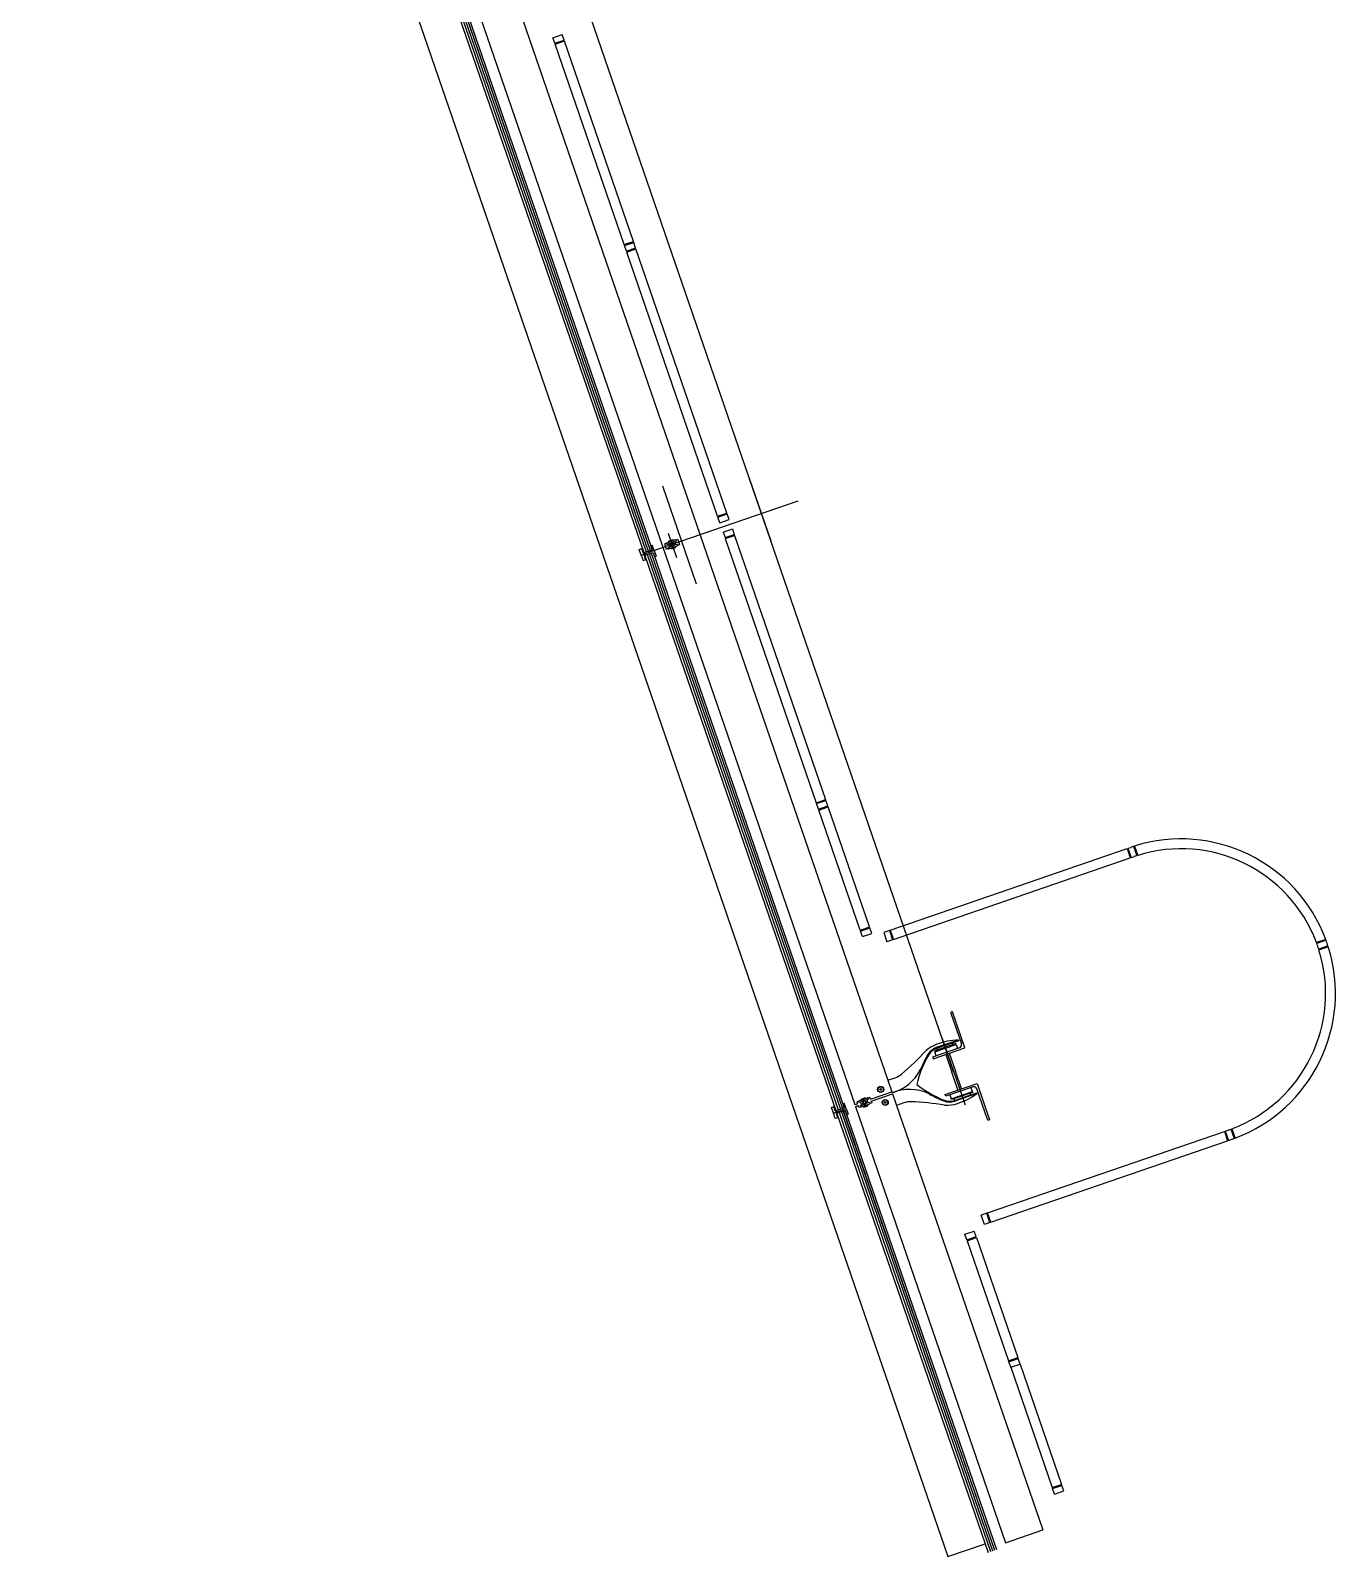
# Model space of a CAD drawing. Extents: x 809487 to 809680, y 818779 to 819225.
# Drawn here: x 809600.09 to 809606.72, y 818868.47 to 818876.23 of the extents above; entities that cross this region are included whole.
import ezdxf

# ---------------------------------------------------------------- set-up
doc = ezdxf.new("R2010")
doc.units = 0
for name, color, linetype in [('F-RC', 7, 'Continuous'), ('MAJ214__', 7, 'Continuous'), ('MAJ270__', 7, 'Continuous'), ('MAJ292__', 7, 'Continuous')]:
    doc.layers.add(name, color=color, linetype=linetype)

msp = doc.modelspace()

# ---------------------------------------------------------------- linework, layer by layer
at = {"layer": 'F-RC'}
for p, q in [((809602.7438, 818876.1903), (809602.791, 818876.2066)), ((809602.8008, 818876.1782), (809602.791, 818876.2066)), ((809602.7535, 818876.1619), (809602.7438, 818876.1903)), ((809602.7535, 818876.1619), (809602.8008, 818876.1782)), ((809602.7552, 818876.1572), (809602.8024, 818876.1735)), ((809603.106, 818875.1384), (809602.7552, 818876.1571)), ((809602.7571, 818876.1579), (809602.7554, 818876.1626)), ((809602.8005, 818876.1728), (809602.7989, 818876.1776)), ((809603.1533, 818875.1546), (809602.8025, 818876.1734)), ((809603.106, 818875.1384), (809603.1256, 818875.1451)), ((809603.1076, 818875.1336), (809603.1549, 818875.1499)), ((809603.1174, 818875.1053), (809603.1076, 818875.1336)), ((809603.1095, 818875.1343), (809603.1079, 818875.139)), ((809603.1174, 818875.1053), (809603.1647, 818875.1215)), ((809603.119, 818875.1005), (809603.1663, 818875.1168)), ((809603.1256, 818875.1451), (809603.1533, 818875.1546)), ((809603.153, 818875.1493), (809603.1514, 818875.154)), ((809603.1647, 818875.1215), (809603.1549, 818875.1499)), ((809603.1644, 818875.1162), (809603.1628, 818875.1209)), ((809603.6286, 818873.7742), (809603.1663, 818875.1168)), ((809603.5813, 818873.7579), (809603.119, 818875.1005)), ((809603.1209, 818875.1012), (809603.1193, 818875.1059)), ((809603.5813, 818873.7579), (809603.6286, 818873.7742)), ((809603.5829, 818873.7532), (809603.6302, 818873.7694)), ((809603.5927, 818873.7248), (809603.5829, 818873.7532)), ((809603.5848, 818873.7538), (809603.5832, 818873.7585)), ((809603.5927, 818873.7248), (809603.64, 818873.7411)), ((809603.6283, 818873.7688), (809603.6267, 818873.7735)), ((809603.64, 818873.7411), (809603.6302, 818873.7694)), ((809603.609, 818873.6775), (809603.6563, 818873.6938)), ((809603.609, 818873.6775), (809603.6188, 818873.6492)), ((809603.6188, 818873.6492), (809603.666, 818873.6654)), ((809603.6204, 818873.6444), (809603.6677, 818873.6607)), ((809603.6204, 818873.6444), (809604.0827, 818872.3018)), ((809603.6207, 818873.6498), (809603.6223, 818873.6451)), ((809603.6563, 818873.6938), (809603.666, 818873.6654)), ((809603.6641, 818873.6648), (809603.6658, 818873.6601)), ((809603.6677, 818873.6607), (809604.13, 818872.3181)), ((809604.0827, 818872.3018), (809604.1023, 818872.3086)), ((809604.0843, 818872.2971), (809604.1316, 818872.3134)), ((809604.0941, 818872.2687), (809604.0843, 818872.2971)), ((809604.0862, 818872.2977), (809604.0846, 818872.3025)), ((809604.0941, 818872.2687), (809604.1414, 818872.285)), ((809604.0957, 818872.264), (809604.143, 818872.2803)), ((809604.3057, 818871.6541), (809604.0957, 818872.264)), ((809604.0976, 818872.2646), (809604.096, 818872.2694)), ((809604.1023, 818872.3086), (809604.13, 818872.3181)), ((809604.1297, 818872.3127), (809604.1281, 818872.3174)), ((809604.1414, 818872.285), (809604.1316, 818872.3134)), ((809604.1411, 818872.2796), (809604.1395, 818872.2843)), ((809604.353, 818871.6704), (809604.143, 818872.2803)), ((809604.4588, 818871.654), (809605.6618, 818872.0682)), ((809604.4751, 818871.6067), (809605.6781, 818872.0209)), ((809605.6618, 818872.0682), (809605.6781, 818872.0209)), ((809605.6625, 818872.0663), (809605.6672, 818872.0679)), ((809605.6666, 818872.0698), (809605.6807, 818872.0747)), ((809605.6666, 818872.0698), (809605.6828, 818872.0225)), ((809605.6775, 818872.0228), (809605.6822, 818872.0244)), ((809605.6828, 818872.0225), (809605.697, 818872.0274)), ((809605.695, 818872.0794), (809605.7113, 818872.0322)), ((809605.6997, 818872.081), (809605.716, 818872.0337)), ((809604.3057, 818871.6541), (809604.3254, 818871.6609)), ((809604.3073, 818871.6494), (809604.3546, 818871.6657)), ((809604.3171, 818871.621), (809604.3073, 818871.6494)), ((809604.3092, 818871.65), (809604.3076, 818871.6548)), ((809604.3171, 818871.621), (809604.3644, 818871.6373)), ((809604.3254, 818871.6609), (809604.353, 818871.6704)), ((809604.3527, 818871.665), (809604.3511, 818871.6697)), ((809604.3644, 818871.6373), (809604.3546, 818871.6657)), ((809604.454, 818871.6523), (809604.4257, 818871.6426)), ((809604.4257, 818871.6426), (809604.442, 818871.5953)), ((809604.454, 818871.6523), (809604.4703, 818871.605)), ((809604.4594, 818871.6521), (809604.4547, 818871.6504)), ((809604.4588, 818871.654), (809604.4751, 818871.6067)), ((809604.4703, 818871.605), (809604.442, 818871.5953)), ((809604.4744, 818871.6086), (809604.4697, 818871.6069)), ((809606.6718, 818871.6069), (809606.6245, 818871.5906)), ((809606.6735, 818871.6022), (809606.6262, 818871.5859)), ((809606.6833, 818871.5738), (809606.636, 818871.5575)), ((809606.6848, 818871.569), (809606.6375, 818871.5528)), ((809604.9536, 818870.2168), (809606.1567, 818870.631)), ((809606.1567, 818870.631), (809606.173, 818870.5837)), ((809606.1573, 818870.6291), (809606.1621, 818870.6307)), ((809606.1614, 818870.6326), (809606.1756, 818870.6375)), ((809606.1614, 818870.6326), (809606.1777, 818870.5854)), ((809606.1897, 818870.6425), (809606.206, 818870.5953)), ((809606.1944, 818870.6443), (809606.2107, 818870.597)), ((809604.9699, 818870.1695), (809606.173, 818870.5837)), ((809606.1723, 818870.5856), (809606.1771, 818870.5872)), ((809606.1777, 818870.5854), (809606.1919, 818870.5902)), ((809604.9489, 818870.2151), (809604.9205, 818870.2054)), ((809604.9368, 818870.1581), (809604.9205, 818870.2054)), ((809604.9652, 818870.1679), (809604.9368, 818870.1581)), ((809604.9652, 818870.1679), (809604.9489, 818870.2151)), ((809604.9543, 818870.2149), (809604.9496, 818870.2132)), ((809604.9699, 818870.1695), (809604.9536, 818870.2168)), ((809604.9693, 818870.1714), (809604.9645, 818870.1697)), ((809604.838, 818870.1082), (809604.8853, 818870.1245)), ((809604.8478, 818870.0798), (809604.838, 818870.1082)), ((809604.8478, 818870.0798), (809604.8951, 818870.0961)), ((809604.8494, 818870.0751), (809604.8967, 818870.0914)), ((809604.8494, 818870.0751), (809605.0594, 818869.4652)), ((809604.8513, 818870.0758), (809604.8497, 818870.0805)), ((809604.8951, 818870.0961), (809604.8853, 818870.1245)), ((809604.8948, 818870.0907), (809604.8932, 818870.0955)), ((809604.8967, 818870.0914), (809605.1067, 818869.4815)), ((809605.0594, 818869.4652), (809605.079, 818869.472)), ((809605.061, 818869.4605), (809605.1083, 818869.4768)), ((809605.0708, 818869.4322), (809605.061, 818869.4605)), ((809605.0629, 818869.4612), (809605.0613, 818869.4659)), ((809605.079, 818869.472), (809605.1067, 818869.4815)), ((809605.1064, 818869.4761), (809605.1048, 818869.4809)), ((809605.1181, 818869.4484), (809605.1083, 818869.4768)), ((809605.0708, 818869.4322), (809605.1181, 818869.4484)), ((809605.0708, 818869.4322), (809605.2816, 818868.8202)), ((809605.1181, 818869.4484), (809605.3288, 818868.8365)), ((809605.2832, 818868.8155), (809605.3305, 818868.8318)), ((809605.3012, 818868.827), (809605.3288, 818868.8365)), ((809605.3286, 818868.8311), (809605.327, 818868.8359)), ((809605.3402, 818868.8034), (809605.3305, 818868.8318)), ((809605.2816, 818868.8202), (809605.3012, 818868.827)), ((809605.293, 818868.7871), (809605.2832, 818868.8155)), ((809605.2851, 818868.8162), (809605.2835, 818868.8209)), ((809605.293, 818868.7871), (809605.3402, 818868.8034))]:
    msp.add_line(p, q, dxfattribs=at)
for radius, start, end in [(0.785, 20.45992, 107.54008), (0.785, 107.90511, 109), (0.783, 107.53635, 107.90231), (0.735, 107.83062, 109), (0.737, 107.44497, 107.83379), (0.735, 20.55926, 107.44074), (0.735, 290.55926, 17.44074), (0.785, 290.45992, 17.54008), (0.735, 17.83062, 20.16938), (0.737, 20.16621, 20.55503), (0.737, 17.44497, 17.83379), (0.783, 20.09769, 20.46365), (0.785, 17.90511, 20.09489), (0.783, 17.53635, 17.90231), (0.735, 289, 290.16938), (0.737, 290.16621, 290.55503), (0.785, 289, 290.09489), (0.783, 290.09769, 290.46365)]:
    msp.add_arc((809605.9363, 818871.3325), radius, start, end, dxfattribs=at)
at = {"layer": 'MAJ214__'}
for p, q in [((809602.3279, 818876.4305), (809604.2781, 818870.7669)), ((809602.2457, 818876.3995), (809603.2176, 818873.5771)), ((809602.2571, 818876.4034), (809603.2289, 818873.581)), ((809602.2665, 818876.4067), (809603.2384, 818873.5843)), ((809602.2673, 818876.4069), (809603.2391, 818873.5845)), ((809603.3533, 818873.6385), (809603.3334, 818873.6316)), ((809603.3533, 818873.6385), (809603.3546, 818873.6379)), ((809603.3681, 818873.637), (809603.3785, 818873.6405)), ((809603.3785, 818873.6405), (809603.3882, 818873.6122)), ((809603.2224, 818873.5629), (809604.1943, 818870.7406)), ((809603.2338, 818873.5668), (809604.2056, 818870.7445)), ((809603.2433, 818873.5701), (809604.2151, 818870.7477)), ((809603.244, 818873.5703), (809604.2158, 818870.748)), ((809603.3227, 818873.6213), (809603.3123, 818873.6178)), ((809603.3221, 818873.5894), (809603.3123, 818873.6178)), ((809603.3325, 818873.593), (809603.3221, 818873.5894)), ((809603.3301, 818873.5988), (809603.3377, 818873.6014)), ((809603.3627, 818873.6285), (809603.332, 818873.6179)), ((809603.3328, 818873.6304), (809603.3546, 818873.6379)), ((809603.3334, 818873.6316), (809603.3328, 818873.6304)), ((809603.3338, 818873.6275), (809603.3328, 818873.6304)), ((809603.3336, 818873.592), (809603.3776, 818873.6072)), ((809603.3338, 818873.6275), (809603.3555, 818873.635)), ((809603.3357, 818873.6282), (809603.336, 818873.6272)), ((809603.3684, 818873.612), (809603.3377, 818873.6014)), ((809603.3668, 818873.6024), (809603.345, 818873.5949)), ((809603.346, 818873.5921), (809603.345, 818873.5949)), ((809603.3677, 818873.5996), (809603.346, 818873.5921)), ((809603.3473, 818873.5915), (809603.346, 818873.5921)), ((809603.3466, 818873.5965), (809603.3468, 818873.596)), ((809603.3474, 818873.5957), (809603.3468, 818873.596)), ((809603.3473, 818873.5915), (809603.3671, 818873.5983)), ((809603.3536, 818873.6344), (809603.354, 818873.6334)), ((809603.3555, 818873.635), (809603.3546, 818873.6379)), ((809603.3629, 818873.6286), (809603.3705, 818873.6312)), ((809603.3644, 818873.6016), (809603.3647, 818873.6022)), ((809603.3646, 818873.6027), (809603.3647, 818873.6022)), ((809603.3677, 818873.5996), (809603.3668, 818873.6024)), ((809603.3671, 818873.5983), (809603.3677, 818873.5996)), ((809603.3762, 818873.6146), (809603.3686, 818873.612)), ((809603.3882, 818873.6122), (809603.3778, 818873.6086)), ((809604.7212, 818871.1076), (809604.8386, 818870.7667)), ((809604.7782, 818871.0723), (809604.7753, 818871.0807)), ((809604.6949, 818871.053), (809604.6978, 818871.0446)), ((809604.7408, 818871.0216), (809604.7718, 818870.9316)), ((809604.7588, 818871.0278), (809604.7898, 818870.9378)), ((809604.8028, 818870.8416), (809604.7718, 818870.9316)), ((809604.8208, 818870.8478), (809604.7898, 818870.9378)), ((809604.2781, 818870.7669), (809604.2923, 818870.7718)), ((809604.2994, 818870.7848), (809604.289, 818870.7812)), ((809604.289, 818870.7812), (809604.2923, 818870.7718)), ((809604.2997, 818870.7862), (809604.3437, 818870.8014)), ((809604.3011, 818870.7788), (809604.3087, 818870.7814)), ((809604.3394, 818870.792), (809604.3087, 818870.7814)), ((809604.3313, 818870.8013), (809604.3095, 818870.7938)), ((809604.3101, 818870.7951), (809604.3095, 818870.7938)), ((809604.3095, 818870.7938), (809604.3105, 818870.791)), ((809604.3101, 818870.7951), (809604.33, 818870.8019)), ((809604.3103, 818870.7555), (809604.3543, 818870.7706)), ((809604.3322, 818870.7985), (809604.3105, 818870.791)), ((809604.3129, 818870.7918), (809604.3126, 818870.7912)), ((809604.3127, 818870.7907), (809604.3126, 818870.7912)), ((809604.3451, 818870.7754), (809604.3144, 818870.7648)), ((809604.3299, 818870.7977), (809604.3305, 818870.7973)), ((809604.33, 818870.8019), (809604.3313, 818870.8013)), ((809604.3307, 818870.7969), (809604.3305, 818870.7973)), ((809604.3313, 818870.8013), (809604.3322, 818870.7985)), ((809604.3472, 818870.7946), (809604.3396, 818870.792)), ((809604.3552, 818870.804), (809604.3448, 818870.8004)), ((809604.3529, 818870.7781), (809604.3453, 818870.7755)), ((809604.3649, 818870.7756), (809604.3545, 818870.772)), ((809604.3584, 818870.7945), (809604.3552, 818870.804)), ((809604.3584, 818870.7945), (809604.4672, 818870.832)), ((809604.3617, 818870.7851), (809604.4704, 818870.8225)), ((809604.3617, 818870.7851), (809604.3649, 818870.7756)), ((809604.786, 818870.7885), (809604.7831, 818870.797)), ((809604.8635, 818870.8247), (809604.8664, 818870.8162)), ((809604.1989, 818870.7264), (809604.9673, 818868.4949)), ((809604.2102, 818870.7303), (809604.9786, 818868.4988)), ((809604.2197, 818870.7335), (809604.9881, 818868.502)), ((809604.2204, 818870.7338), (809604.9888, 818868.5023)), ((809604.2813, 818870.7574), (809604.2955, 818870.7623)), ((809604.2813, 818870.7574), (809605.0448, 818868.5402)), ((809604.2988, 818870.7528), (809604.2955, 818870.7623)), ((809604.3092, 818870.7564), (809604.2988, 818870.7528)), ((809604.3068, 818870.7622), (809604.3144, 818870.7648)), ((809604.3435, 818870.7659), (809604.3217, 818870.7584)), ((809604.3227, 818870.7555), (809604.3217, 818870.7584)), ((809604.3445, 818870.763), (809604.3227, 818870.7555)), ((809604.324, 818870.7549), (809604.3227, 818870.7555)), ((809604.3233, 818870.76), (809604.3235, 818870.7595)), ((809604.3241, 818870.7592), (809604.3235, 818870.7595)), ((809604.324, 818870.7549), (809604.3438, 818870.7617)), ((809604.3411, 818870.765), (809604.3414, 818870.7657)), ((809604.3413, 818870.7661), (809604.3414, 818870.7657)), ((809604.3445, 818870.763), (809604.3435, 818870.7659)), ((809604.3438, 818870.7617), (809604.3445, 818870.763))]:
    msp.add_line(p, q, dxfattribs=at)
for points in [[(809603.367, 818873.6379), (809603.323, 818873.6228)], [(809604.6728, 818871.0087), (809604.676, 818870.9993), (809604.8378, 818871.055), (809604.7743, 818871.2395), (809604.7695, 818871.2378)], [(809604.7664, 818871.2315), (809604.8202, 818871.0754)], [(809604.805, 818871.0954), (809604.6922, 818871.0566)], [(809604.8109, 818871.0563), (809604.6728, 818871.0087)], [(809604.6926, 818871.0156), (809604.6857, 818871.0357), (809604.7935, 818871.0728), (809604.8004, 818871.0527)], [(809604.7413, 818870.8098), (809604.738, 818870.8193), (809604.8998, 818870.875), (809604.9633, 818870.6905), (809604.9586, 818870.6889)], [(809604.8794, 818870.8574), (809604.7413, 818870.8098)], [(809604.7611, 818870.8167), (809604.7681, 818870.7965), (809604.8759, 818870.8337), (809604.8689, 818870.8538)], [(809604.9522, 818870.692), (809604.8985, 818870.8481)], [(809604.8989, 818870.8229), (809604.7861, 818870.7841)]]:
    msp.add_lwpolyline(points, dxfattribs=at)
for points in [[(809604.7935, 818871.0728), (809604.7921, 818871.077), (809604.6843, 818871.0399), (809604.6857, 818871.0357)], [(809604.8759, 818870.8337), (809604.8773, 818870.8294), (809604.7695, 818870.7923), (809604.7681, 818870.7965)]]:
    msp.add_lwpolyline(points, close=True, dxfattribs=at)
for centre, radius in [((809603.3503, 818873.615), 0.006), ((809604.4101, 818870.8441), 0.0155), ((809604.4101, 818870.8441), 0.0135), ((809604.4101, 818870.8441), 0.0042), ((809604.4329, 818870.7779), 0.0155), ((809604.4329, 818870.7779), 0.0135), ((809604.4329, 818870.7779), 0.0042)]:
    msp.add_circle(centre, radius, dxfattribs=at)
for centre, radius, start, end in [((809603.3503, 818873.615), 0.0095, 145.18264, 252.81736), ((809603.3503, 818873.615), 0.0109, 101.1265, 116.87349), ((809603.3503, 818873.615), 0.0109, 281.1265, 296.87349), ((809603.3503, 818873.615), 0.0095, 326.69488, 71.30512), ((809604.7712, 818871.2331), 0.005, 109, 199), ((809605.1403, 818870.7375), 0.567, 149.96236, 158.10407), ((809604.718, 818870.9817), 0.0792, 109, 149.96236), ((809604.806, 818871.0705), 0.015, 289, 19), ((809604.4064, 818871.0493), 0.2307, 285.67731, 333.23123), ((809604.5956, 818870.9564), 0.02, 326.67541, 338.10407), ((809604.8843, 818870.8432), 0.015, 19, 109), ((809604.327, 818870.7784), 0.0095, 145.18264, 199.00008), ((809604.327, 818870.7784), 0.0095, 198.99991, 252.81736), ((809604.327, 818870.7784), 0.006, 18.99986, 199.00013), ((809604.327, 818870.7784), 0.006, 198.99986, 19.00013), ((809604.327, 818870.7784), 0.0109, 101.1265, 116.87349), ((809604.327, 818870.7784), 0.0109, 281.1265, 296.87349), ((809604.327, 818870.7784), 0.0095, 18.99991, 71.30512), ((809604.327, 818870.7784), 0.0095, 326.69488, 19.00008), ((809604.5563, 818870.6138), 0.2307, 64.76877, 112.32268), ((809604.6483, 818870.8036), 0.02, 59.89592, 71.32459), ((809604.9427, 818871.3114), 0.567, 239.89592, 248.03764), ((809604.7603, 818870.859), 0.0792, 248.03764, 289), ((809604.9569, 818870.6936), 0.005, 199, 289)]:
    msp.add_arc(centre, radius, start, end, dxfattribs=at)
for points, degree in [([(809603.367, 818873.6379), (809603.367, 818873.6379), (809603.367, 818873.6379), (809603.3671, 818873.6379), (809603.3672, 818873.6379), (809603.3672, 818873.6379), (809603.3673, 818873.6378), (809603.3673, 818873.6378), (809603.3674, 818873.6378), (809603.3674, 818873.6378), (809603.3674, 818873.6377), (809603.3675, 818873.6377), (809603.3675, 818873.6377), (809603.3676, 818873.6376), (809603.3676, 818873.6375), (809603.3677, 818873.6375)], 3), ([(809603.3227, 818873.622), (809603.3227, 818873.6221), (809603.3227, 818873.6222), (809603.3227, 818873.6223), (809603.3227, 818873.6223), (809603.3228, 818873.6224), (809603.3228, 818873.6224), (809603.3228, 818873.6225), (809603.3228, 818873.6225), (809603.3228, 818873.6226), (809603.3228, 818873.6226), (809603.3229, 818873.6227), (809603.3229, 818873.6227), (809603.3229, 818873.6227), (809603.323, 818873.6228), (809603.323, 818873.6228)], 3), ([(809603.3235, 818873.6159), (809603.3234, 818873.6162), (809603.3234, 818873.6165), (809603.3232, 818873.6174), (809603.3231, 818873.6179), (809603.3229, 818873.6191), (809603.3228, 818873.6196), (809603.3227, 818873.6208), (809603.3227, 818873.6214), (809603.3227, 818873.622)], 3), ([(809603.3235, 818873.6159), (809603.3236, 818873.6159), (809603.3236, 818873.6158), (809603.3236, 818873.6158), (809603.3236, 818873.6157), (809603.3236, 818873.6157), (809603.3236, 818873.6157), (809603.3236, 818873.6157)], 3), ([(809603.3244, 818873.6153), (809603.3244, 818873.6153), (809603.3244, 818873.6153), (809603.3243, 818873.6153), (809603.3243, 818873.6153), (809603.3242, 818873.6153), (809603.3242, 818873.6153), (809603.3241, 818873.6153), (809603.324, 818873.6153), (809603.3238, 818873.6154), (809603.3238, 818873.6154), (809603.3237, 818873.6155), (809603.3236, 818873.6156), (809603.3236, 818873.6157)], 3), ([(809603.3244, 818873.6153), (809603.325, 818873.6155), (809603.3257, 818873.6158), (809603.3273, 818873.6163), (809603.3282, 818873.6166), (809603.3298, 818873.6172), (809603.3304, 818873.6174), (809603.3313, 818873.6177), (809603.3316, 818873.6178), (809603.332, 818873.6179)], 3), ([(809603.3244, 818873.6153), (809603.3252, 818873.6156), (809603.3261, 818873.6159), (809603.327, 818873.6162), (809603.3283, 818873.6166), (809603.3295, 818873.6171), (809603.3308, 818873.6175), (809603.3312, 818873.6177), (809603.3316, 818873.6178), (809603.332, 818873.6179)], 3), ([(809603.3297, 818873.598), (809603.3297, 818873.598), (809603.3297, 818873.5981), (809603.3297, 818873.5982), (809603.3297, 818873.5982), (809603.3297, 818873.5984), (809603.3297, 818873.5985), (809603.3298, 818873.5986), (809603.3299, 818873.5986), (809603.33, 818873.5987), (809603.33, 818873.5987), (809603.3301, 818873.5988), (809603.3301, 818873.5988), (809603.3301, 818873.5988)], 3), ([(809603.3297, 818873.598), (809603.3297, 818873.598), (809603.3297, 818873.598), (809603.3297, 818873.5979), (809603.3297, 818873.5979), (809603.3297, 818873.5979), (809603.3298, 818873.5978), (809603.3298, 818873.5978)], 3), ([(809603.3329, 818873.5924), (809603.3325, 818873.5929), (809603.3322, 818873.5934), (809603.3315, 818873.5944), (809603.3312, 818873.5949), (809603.3307, 818873.5959), (809603.3304, 818873.5964), (809603.33, 818873.5972), (809603.3299, 818873.5975), (809603.3298, 818873.5978)], 3), ([(809603.332, 818873.6179), (809603.332, 818873.6179), (809603.332, 818873.6179), (809603.332, 818873.6177), (809603.3321, 818873.6175), (809603.3322, 818873.617), (809603.3323, 818873.6166), (809603.3325, 818873.6153), (809603.3326, 818873.6143), (809603.333, 818873.612), (809603.3333, 818873.6109), (809603.3341, 818873.6085), (809603.3346, 818873.6074), (809603.3355, 818873.6053), (809603.3361, 818873.6044), (809603.3368, 818873.6031), (809603.3371, 818873.6026), (809603.3374, 818873.602), (809603.3375, 818873.6017), (809603.3376, 818873.6015), (809603.3377, 818873.6014), (809603.3377, 818873.6014)], 3), ([(809603.3336, 818873.592), (809603.3336, 818873.592), (809603.3335, 818873.592), (809603.3334, 818873.592), (809603.3334, 818873.592), (809603.3333, 818873.5921), (809603.3333, 818873.5921), (809603.3332, 818873.5921), (809603.3332, 818873.5922), (809603.3331, 818873.5922), (809603.3331, 818873.5922), (809603.3331, 818873.5923), (809603.333, 818873.5923), (809603.333, 818873.5924), (809603.3329, 818873.5924), (809603.3329, 818873.5924)], 3), ([(809603.3432, 818873.6215), (809603.3432, 818873.6215), (809603.3432, 818873.6215), (809603.3431, 818873.6214), (809603.3431, 818873.6213), (809603.3429, 818873.6211), (809603.3428, 818873.6209), (809603.3426, 818873.6205), (809603.3425, 818873.6204), (809603.3423, 818873.6202)], 3), ([(809603.3453, 818873.6247), (809603.3442, 818873.623), (809603.3432, 818873.6215)], 2), ([(809603.3472, 818873.606), (809603.3474, 818873.6059), (809603.3476, 818873.6058), (809603.348, 818873.6057), (809603.3482, 818873.6056), (809603.3485, 818873.6055), (809603.3486, 818873.6055), (809603.3487, 818873.6055), (809603.3487, 818873.6055), (809603.3487, 818873.6055)], 3), ([(809603.3518, 818873.6245), (809603.3501, 818873.6251), (809603.3482, 818873.6257)], 2), ([(809603.3487, 818873.6055), (809603.3504, 818873.6049), (809603.3524, 818873.6042)], 2), ([(809603.3533, 818873.624), (809603.3531, 818873.624), (809603.3529, 818873.6241), (809603.3525, 818873.6242), (809603.3523, 818873.6243), (809603.3521, 818873.6244), (809603.352, 818873.6244), (809603.3519, 818873.6245), (809603.3519, 818873.6245), (809603.3518, 818873.6245)], 3), ([(809603.3552, 818873.6052), (809603.3564, 818873.6069), (809603.3574, 818873.6085)], 2), ([(809603.3574, 818873.6085), (809603.3574, 818873.6085), (809603.3574, 818873.6085), (809603.3574, 818873.6086), (809603.3575, 818873.6086), (809603.3576, 818873.6089), (809603.3578, 818873.609), (809603.358, 818873.6094), (809603.3581, 818873.6096), (809603.3582, 818873.6098)], 3), ([(809603.3627, 818873.6285), (809603.3628, 818873.6285), (809603.3628, 818873.6286), (809603.3629, 818873.6286)], 2), ([(809603.3627, 818873.6285), (809603.3628, 818873.6285), (809603.3628, 818873.6286), (809603.3629, 818873.6286)], 2), ([(809603.3686, 818873.612), (809603.3686, 818873.612), (809603.3686, 818873.6121), (809603.3685, 818873.6122), (809603.3685, 818873.6124), (809603.3683, 818873.613), (809603.3683, 818873.6134), (809603.3681, 818873.6146), (809603.368, 818873.6156), (809603.3675, 818873.6179), (809603.3672, 818873.6191), (809603.3665, 818873.6214), (809603.366, 818873.6225), (809603.365, 818873.6246), (809603.3645, 818873.6255), (809603.3637, 818873.6268), (809603.3635, 818873.6273), (809603.3631, 818873.628), (809603.363, 818873.6282), (809603.3629, 818873.6285), (809603.3629, 818873.6285), (809603.3629, 818873.6286)], 3), ([(809603.3677, 818873.6375), (809603.368, 818873.637), (809603.3684, 818873.6365), (809603.3691, 818873.6356), (809603.3694, 818873.6351), (809603.3699, 818873.6341), (809603.3702, 818873.6336), (809603.3705, 818873.6328), (809603.3707, 818873.6325), (809603.3708, 818873.6321)], 3), ([(809603.3686, 818873.612), (809603.3685, 818873.612), (809603.3685, 818873.612), (809603.3684, 818873.612)], 2), ([(809603.3709, 818873.632), (809603.3709, 818873.6319), (809603.3709, 818873.6319), (809603.3709, 818873.6318), (809603.3709, 818873.6317), (809603.3709, 818873.6316), (809603.3708, 818873.6315), (809603.3708, 818873.6314), (809603.3707, 818873.6313), (809603.3706, 818873.6312), (809603.3706, 818873.6312), (809603.3705, 818873.6312), (809603.3705, 818873.6312), (809603.3705, 818873.6312)], 3), ([(809603.3709, 818873.632), (809603.3709, 818873.632), (809603.3709, 818873.632), (809603.3708, 818873.632), (809603.3708, 818873.632), (809603.3708, 818873.6321), (809603.3708, 818873.6321), (809603.3708, 818873.6321)], 3), ([(809603.3762, 818873.6146), (809603.3762, 818873.6146), (809603.3762, 818873.6146), (809603.3762, 818873.6147), (809603.3763, 818873.6147), (809603.3764, 818873.6147), (809603.3764, 818873.6147), (809603.3765, 818873.6147), (809603.3766, 818873.6146), (809603.3767, 818873.6146), (809603.3768, 818873.6145), (809603.3769, 818873.6144), (809603.3769, 818873.6143), (809603.377, 818873.6143)], 3), ([(809603.377, 818873.6141), (809603.377, 818873.6141), (809603.377, 818873.6141), (809603.377, 818873.6142), (809603.377, 818873.6142), (809603.377, 818873.6142), (809603.377, 818873.6143), (809603.377, 818873.6143)], 3), ([(809603.377, 818873.6141), (809603.3771, 818873.6137), (809603.3772, 818873.6134), (809603.3774, 818873.6125), (809603.3775, 818873.612), (809603.3777, 818873.6109), (809603.3777, 818873.6103), (809603.3778, 818873.6091), (809603.3778, 818873.6085), (809603.3778, 818873.6079)], 3), ([(809603.3778, 818873.6079), (809603.3778, 818873.6079), (809603.3778, 818873.6078), (809603.3778, 818873.6077), (809603.3778, 818873.6076), (809603.3778, 818873.6076), (809603.3778, 818873.6075), (809603.3778, 818873.6075), (809603.3778, 818873.6074), (809603.3777, 818873.6074), (809603.3777, 818873.6073), (809603.3777, 818873.6073), (809603.3777, 818873.6073), (809603.3776, 818873.6072), (809603.3776, 818873.6072), (809603.3776, 818873.6072)], 3), ([(809604.2997, 818870.7862), (809604.2997, 818870.7862), (809604.2996, 818870.7862), (809604.2996, 818870.7861), (809604.2996, 818870.7861), (809604.2995, 818870.786), (809604.2995, 818870.786), (809604.2995, 818870.7859), (809604.2995, 818870.7859), (809604.2995, 818870.7858), (809604.2995, 818870.7858), (809604.2994, 818870.7857), (809604.2994, 818870.7857), (809604.2994, 818870.7856), (809604.2994, 818870.7855), (809604.2994, 818870.7855)], 3), ([(809604.2994, 818870.7855), (809604.2994, 818870.7849), (809604.2994, 818870.7843), (809604.2995, 818870.7831), (809604.2996, 818870.7825), (809604.2998, 818870.7814), (809604.2999, 818870.7808), (809604.3001, 818870.78), (809604.3002, 818870.7796), (809604.3002, 818870.7793)], 3), ([(809604.3003, 818870.7791), (809604.3003, 818870.7791), (809604.3003, 818870.7792), (809604.3003, 818870.7792), (809604.3003, 818870.7792), (809604.3003, 818870.7793), (809604.3003, 818870.7793), (809604.3002, 818870.7793)], 3), ([(809604.3003, 818870.7791), (809604.3003, 818870.7791), (809604.3003, 818870.7791), (809604.3004, 818870.779), (809604.3004, 818870.7789), (809604.3006, 818870.7788), (809604.3006, 818870.7788), (809604.3008, 818870.7787), (809604.3008, 818870.7787), (809604.301, 818870.7787), (809604.301, 818870.7787), (809604.3011, 818870.7788), (809604.3011, 818870.7788), (809604.3011, 818870.7788)], 3), ([(809604.3106, 818870.7728), (809604.3102, 818870.7738), (809604.3099, 818870.7748), (809604.3094, 818870.7769), (809604.3093, 818870.778), (809604.3091, 818870.7795), (809604.309, 818870.78), (809604.3089, 818870.7808), (809604.3088, 818870.781), (809604.3087, 818870.7812), (809604.3087, 818870.7813), (809604.3087, 818870.7814)], 3), ([(809604.3106, 818870.7728), (809604.3109, 818870.7717), (809604.3113, 818870.7708), (809604.3123, 818870.7688), (809604.3128, 818870.7679), (809604.3135, 818870.7665), (809604.3138, 818870.7661), (809604.3141, 818870.7654), (809604.3142, 818870.7652), (809604.3143, 818870.7649), (809604.3144, 818870.7649), (809604.3144, 818870.7648)], 3), ([(809604.319, 818870.7836), (809604.3192, 818870.7838), (809604.3193, 818870.784), (809604.3195, 818870.7843), (809604.3196, 818870.7845), (809604.3198, 818870.7847), (809604.3198, 818870.7848), (809604.3199, 818870.7849), (809604.3199, 818870.7849), (809604.3199, 818870.7849)], 3), ([(809604.3199, 818870.7849), (809604.3209, 818870.7865), (809604.322, 818870.7882)], 2), ([(809604.3239, 818870.7694), (809604.3241, 818870.7694), (809604.3243, 818870.7693), (809604.3247, 818870.7691), (809604.3249, 818870.7691), (809604.3252, 818870.769), (809604.3253, 818870.769), (809604.3254, 818870.7689), (809604.3254, 818870.7689), (809604.3254, 818870.7689)], 3), ([(809604.3249, 818870.7892), (809604.3268, 818870.7885), (809604.3286, 818870.7879)], 2), ([(809604.3254, 818870.7689), (809604.3271, 818870.7683), (809604.3291, 818870.7677)], 2), ([(809604.3286, 818870.7879), (809604.3286, 818870.7879), (809604.3286, 818870.7879), (809604.3287, 818870.7879), (809604.3288, 818870.7878), (809604.329, 818870.7878), (809604.3292, 818870.7877), (809604.3296, 818870.7876), (809604.3298, 818870.7875), (809604.33, 818870.7874)], 3), ([(809604.3319, 818870.7687), (809604.3331, 818870.7704), (809604.3341, 818870.7719)], 2), ([(809604.3341, 818870.7719), (809604.3341, 818870.7719), (809604.3341, 818870.7719), (809604.3341, 818870.772), (809604.3342, 818870.7721), (809604.3343, 818870.7723), (809604.3345, 818870.7725), (809604.3347, 818870.7729), (809604.3348, 818870.773), (809604.3349, 818870.7732)], 3), ([(809604.3396, 818870.792), (809604.3396, 818870.792), (809604.3395, 818870.792), (809604.3394, 818870.792)], 2), ([(809604.3396, 818870.792), (809604.3396, 818870.792), (809604.3396, 818870.792), (809604.3397, 818870.7918), (809604.3397, 818870.7916), (809604.34, 818870.7911), (809604.3402, 818870.7908), (809604.3408, 818870.7897), (809604.3413, 818870.7888), (809604.3424, 818870.7867), (809604.3429, 818870.7856), (809604.3433, 818870.7843), (809604.3434, 818870.7842), (809604.3434, 818870.7841)], 3), ([(809604.3453, 818870.7755), (809604.3453, 818870.7755), (809604.3453, 818870.7755), (809604.3452, 818870.7756), (809604.3452, 818870.7759), (809604.345, 818870.7764), (809604.345, 818870.7768), (809604.3448, 818870.7781), (809604.3447, 818870.7791), (809604.3442, 818870.7813), (809604.3439, 818870.7825), (809604.3435, 818870.7838), (809604.3435, 818870.784), (809604.3434, 818870.7841)], 3), ([(809604.3444, 818870.801), (809604.3443, 818870.801), (809604.3443, 818870.801), (809604.3442, 818870.8011), (809604.3442, 818870.8012), (809604.3441, 818870.8012), (809604.3441, 818870.8012), (809604.344, 818870.8013), (809604.344, 818870.8013), (809604.3439, 818870.8013), (809604.3439, 818870.8013), (809604.3438, 818870.8013), (809604.3438, 818870.8014), (809604.3437, 818870.8014), (809604.3437, 818870.8014), (809604.3437, 818870.8014)], 3), ([(809604.3475, 818870.7956), (809604.3474, 818870.7959), (809604.3472, 818870.7962), (809604.3469, 818870.797), (809604.3466, 818870.7975), (809604.3461, 818870.7985), (809604.3458, 818870.799), (809604.3451, 818870.8), (809604.3447, 818870.8005), (809604.3444, 818870.801)], 3), ([(809604.3453, 818870.7755), (809604.3453, 818870.7755), (809604.3452, 818870.7754), (809604.3451, 818870.7754)], 2), ([(809604.3472, 818870.7946), (809604.3472, 818870.7946), (809604.3472, 818870.7946), (809604.3472, 818870.7946), (809604.3473, 818870.7947), (809604.3473, 818870.7947), (809604.3474, 818870.7947), (809604.3475, 818870.7948), (809604.3475, 818870.7949), (809604.3476, 818870.795), (809604.3476, 818870.7951), (809604.3476, 818870.7952), (809604.3476, 818870.7953), (809604.3476, 818870.7954)], 3), ([(809604.3475, 818870.7956), (809604.3475, 818870.7956), (809604.3475, 818870.7955), (809604.3475, 818870.7955), (809604.3475, 818870.7955), (809604.3476, 818870.7954), (809604.3476, 818870.7954), (809604.3476, 818870.7954)], 3), ([(809604.3529, 818870.7781), (809604.3529, 818870.7781), (809604.3529, 818870.7781), (809604.3529, 818870.7781), (809604.353, 818870.7781), (809604.3531, 818870.7781), (809604.3531, 818870.7781), (809604.3532, 818870.7781), (809604.3533, 818870.7781), (809604.3534, 818870.778), (809604.3535, 818870.778), (809604.3536, 818870.7779), (809604.3536, 818870.7778), (809604.3537, 818870.7777)], 3), ([(809604.3537, 818870.7775), (809604.3537, 818870.7775), (809604.3537, 818870.7776), (809604.3537, 818870.7776), (809604.3537, 818870.7776), (809604.3537, 818870.7777), (809604.3537, 818870.7777), (809604.3537, 818870.7777)], 3), ([(809604.3537, 818870.7775), (809604.3538, 818870.7772), (809604.3539, 818870.7769), (809604.3541, 818870.776), (809604.3542, 818870.7754), (809604.3544, 818870.7743), (809604.3544, 818870.7738), (809604.3545, 818870.7726), (809604.3546, 818870.772), (809604.3546, 818870.7714)], 3), ([(809604.3546, 818870.7714), (809604.3546, 818870.7713), (809604.3545, 818870.7712), (809604.3545, 818870.7711), (809604.3545, 818870.7711), (809604.3545, 818870.771), (809604.3545, 818870.771), (809604.3545, 818870.7709), (809604.3545, 818870.7709), (809604.3544, 818870.7708), (809604.3544, 818870.7708), (809604.3544, 818870.7707), (809604.3544, 818870.7707), (809604.3543, 818870.7707), (809604.3543, 818870.7706), (809604.3543, 818870.7706)], 3), ([(809604.3064, 818870.7614), (809604.3064, 818870.7615), (809604.3064, 818870.7615), (809604.3064, 818870.7616), (809604.3064, 818870.7617), (809604.3064, 818870.7618), (809604.3064, 818870.7619), (809604.3065, 818870.762), (809604.3066, 818870.7621), (809604.3067, 818870.7622), (809604.3067, 818870.7622), (809604.3068, 818870.7622), (809604.3068, 818870.7622), (809604.3068, 818870.7622)], 3), ([(809604.3064, 818870.7614), (809604.3064, 818870.7614), (809604.3064, 818870.7614), (809604.3064, 818870.7614), (809604.3064, 818870.7614), (809604.3065, 818870.7613), (809604.3065, 818870.7613), (809604.3065, 818870.7612)], 3), ([(809604.3096, 818870.7559), (809604.3092, 818870.7564), (809604.3089, 818870.7569), (809604.3082, 818870.7578), (809604.3079, 818870.7583), (809604.3074, 818870.7593), (809604.3071, 818870.7598), (809604.3067, 818870.7606), (809604.3066, 818870.7609), (809604.3065, 818870.7612)], 3), ([(809604.3103, 818870.7555), (809604.3103, 818870.7555), (809604.3102, 818870.7555), (809604.3101, 818870.7555), (809604.3101, 818870.7555), (809604.31, 818870.7555), (809604.31, 818870.7555), (809604.3099, 818870.7556), (809604.3099, 818870.7556), (809604.3099, 818870.7556), (809604.3098, 818870.7557), (809604.3098, 818870.7557), (809604.3097, 818870.7557), (809604.3097, 818870.7558), (809604.3096, 818870.7558), (809604.3096, 818870.7559)], 3)]:
    msp.add_open_spline(points, degree=degree, dxfattribs=at)
at = {"layer": 'MAJ270__'}
for p, q in [((809604.7808, 818870.9347), (809602.8274, 818876.6078)), ((809603.742, 818873.9516), (809603.852, 818873.632)), ((809603.3007, 818873.9126), (809603.4723, 818873.414)), ((809603.3739, 818873.5463), (809603.3311, 818873.6706)), ((809603.2108, 818873.559), (809603.206, 818873.5732)), ((809604.1876, 818870.7225), (809604.1827, 818870.7367))]:
    msp.add_line(p, q, dxfattribs=at)
msp.add_lwpolyline([(809603.9883, 818873.8347), (809603.2306, 818873.5738)], dxfattribs=at)
for centre in [(809603.2084, 818873.5661), (809604.1851, 818870.7296)]:
    msp.add_circle(centre, 0.003, dxfattribs=at)
at = {"layer": 'MAJ292__'}
for p, q in [((809600.0892, 818882.0106), (809603.996, 818870.6644)), ((809602.517, 818876.4956), (809604.4672, 818870.832)), ((809602.2342, 818876.3955), (809603.206, 818873.5731)), ((809602.2767, 818876.4102), (809603.2485, 818873.5878)), ((809603.183, 818873.589), (809603.1953, 818873.5933)), ((809603.1928, 818873.5607), (809603.183, 818873.589)), ((809603.1928, 818873.5607), (809603.2583, 818873.5832)), ((809603.1928, 818873.5607), (809603.2583, 818873.5832)), ((809603.1928, 818873.5607), (809603.2026, 818873.5323)), ((809603.2026, 818873.572), (809603.1953, 818873.5933)), ((809603.2027, 818873.572), (809603.2485, 818873.5878)), ((809603.2075, 818873.5578), (809603.2534, 818873.5736)), ((809603.2412, 818873.6091), (809603.2485, 818873.6116)), ((809603.2485, 818873.5878), (809603.2412, 818873.6091)), ((809603.2583, 818873.5832), (809603.2485, 818873.6116)), ((809603.2534, 818873.5736), (809604.2252, 818870.7512)), ((809603.2534, 818873.5736), (809603.2607, 818873.5523)), ((809603.2583, 818873.5832), (809603.2681, 818873.5549)), ((809603.2026, 818873.5323), (809603.2149, 818873.5365)), ((809603.2075, 818873.5578), (809603.2149, 818873.5365)), ((809603.2109, 818873.559), (809604.1827, 818870.7366)), ((809603.2607, 818873.5523), (809603.2681, 818873.5549)), ((809604.2179, 818870.7725), (809604.2252, 818870.775)), ((809604.2252, 818870.7512), (809604.2179, 818870.7725)), ((809604.235, 818870.7467), (809604.2252, 818870.775)), ((809604.4704, 818870.8225), (809605.2339, 818868.6053)), ((809604.1597, 818870.7525), (809604.172, 818870.7567)), ((809604.1695, 818870.7241), (809604.1597, 818870.7525)), ((809604.1695, 818870.7241), (809604.235, 818870.7467)), ((809604.1695, 818870.7242), (809604.235, 818870.7467)), ((809604.1794, 818870.7354), (809604.172, 818870.7567)), ((809604.1794, 818870.7354), (809604.2252, 818870.7512)), ((809604.1876, 818870.7225), (809604.9559, 818868.491)), ((809604.2301, 818870.7371), (809604.9985, 818868.5056)), ((809603.996, 818870.6645), (809604.7515, 818868.4703)), ((809605.0448, 818868.5402), (809605.2339, 818868.6053)), ((809604.7515, 818868.4703), (809604.9406, 818868.5354))]:
    msp.add_line(p, q, dxfattribs=at)
for points in [[(809604.805, 818871.0954), (809604.8064, 818871.0914), (809604.6936, 818871.0526)], [(809604.4468, 818870.8911), (809604.4836, 818870.9037)], [(809604.5276, 818870.7761), (809604.4907, 818870.7634)], [(809604.7847, 818870.7881), (809604.8975, 818870.8269), (809604.8989, 818870.8229)], [(809604.1915, 818870.7001), (809604.1792, 818870.6958), (809604.1695, 818870.7242)], [(809604.235, 818870.7467), (809604.2448, 818870.7184), (809604.2374, 818870.7159), (809604.2301, 818870.7371), (809604.1842, 818870.7213), (809604.1915, 818870.7001)]]:
    msp.add_lwpolyline(points, dxfattribs=at)
for centre, radius, start, end in [((809604.8161, 818870.7563), 0.3393, 91.86071, 110.70605), ((809603.6526, 818871.9473), 1.3402, 310.07845, 317.42579), ((809605.1403, 818870.7375), 0.5628, 149.96236, 166.36786), ((809604.6542, 818871.027), 0.02, 130.39607, 137.42579), ((809604.753, 818870.911), 0.1724, 109.2751, 130.39607), ((809604.718, 818870.9817), 0.075, 109, 149.96236), ((809604.4511, 818870.9983), 0.1, 289, 310.07845), ((809604.9427, 818871.3114), 0.5628, 231.63214, 248.03764), ((809604.5601, 818870.6815), 0.1, 87.92155, 109), ((809604.5152, 818869.4422), 1.3402, 80.57421, 87.92155), ((809604.7603, 818870.859), 0.075, 248.03764, 289), ((809604.7443, 818870.9362), 0.1724, 267.60393, 288.72489), ((809604.6988, 818871.0969), 0.3393, 287.29394, 306.13928), ((809604.7379, 818870.784), 0.02, 260.57421, 267.60393)]:
    msp.add_arc(centre, radius, start, end, dxfattribs=at)

doc.saveas('drawing.dxf')
